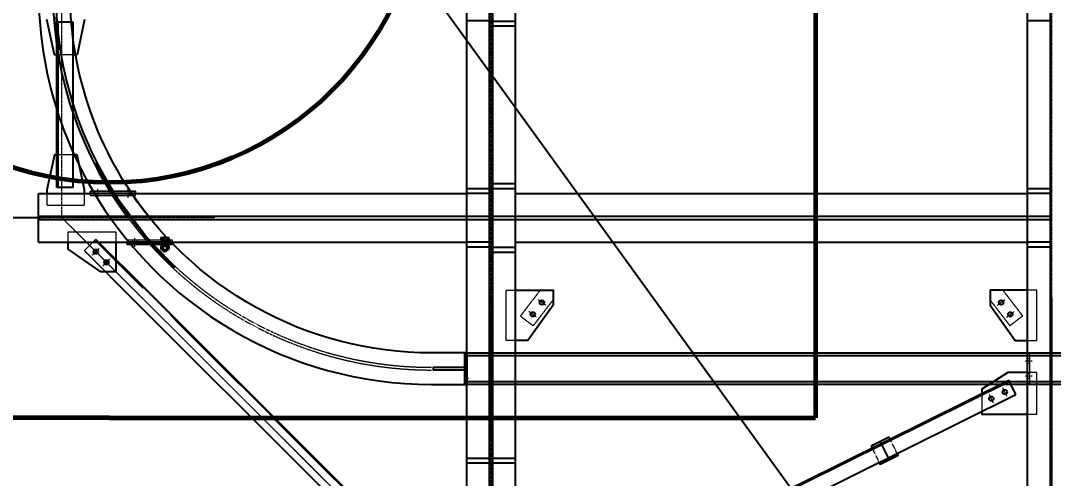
# Model space of a CAD drawing. Header units: millimetres. Extents: x 13669 to 217197, y -88248 to 24578.
# Drawn here: x 18009 to 22115, y 3945 to 5765 of the extents above; entities that cross this region are included whole.
import ezdxf

# ---------------------------------------------------------------- set-up
doc = ezdxf.new("R2010")
doc.units = ezdxf.units.MM
for name, pattern in [('CENTER2', [1.125, 0.75, -0.125, 0.125, -0.125]), ('DASHED2', [0.375, 0.25, -0.125]), ('HIDDEN', [0.375, 0.25, -0.125])]:
    doc.linetypes.add(name, pattern=pattern)
for name, color, linetype in [('CHAPA PISO', 3, 'Continuous'), ('SDDIM', 1, 'Continuous'), ('Tx-DDIM', 1, 'Continuous'), ('Tx_DDIM', 1, 'Continuous'), ('Tx_M_EQUIPOS', 4, 'Continuous'), ('Tx_M_EXISTENTES', 8, 'Continuous'), ('Tx_M_OCULTOS', 2, 'DASHED2')]:
    doc.layers.add(name, color=color, linetype=linetype)
for name, color, linetype, lineweight in [('TITULOS', 6, 'Continuous', 60), ('Tx_EJES', 1, 'CENTER2', 5), ('Tx_M_OCULTAS FINO', 1, 'DASHED2', 5)]:
    doc.layers.add(name, color=color, linetype=linetype, lineweight=lineweight)
doc.styles.add('ROMANS', font='romans.shx', dxfattribs={"width": 0.9})
doc.dimstyles.new('ESC 1-50', dxfattribs={"dimscale": 50, "dimtxt": 2.5, "dimasz": 2.4, "dimexe": 1, "dimexo": 1, "dimgap": 1, "dimtad": 1, "dimdec": 0, "dimtxsty": 'ROMANS', "dimcen": 2.5, "dimclrd": 256, "dimclre": 256, "dimclrt": 3, "dimadec": 0, "dimazin": 2, "dimtfac": 0.5, "dimtdec": 0, "dimtmove": 0, "dimatfit": 3, "dimfxl": 1, "dimtfill": 1, "dimtfillclr": 256, "dimtolj": 2, "dimlwd": -1, "dimarcsym": 0})

# ---------------------------------------------------------------- blocks, each defined once
blk = doc.blocks.new('*D35')
at = {"layer": 'Defpoints', "color": 0, "transparency": 16777216}
for p in [(18119.7, 5880.9), (17381.7, 4980.9), (18063.1, 4980.9)]:
    blk.add_point(p, dxfattribs=at)
at = {"layer": 'Tx_DDIM', "lineweight": -2, "transparency": 16777216}
for p, q in [((18069.7, 5880.9), (17331.7, 5880.9)), ((18013.1, 4980.9), (17331.7, 4980.9))]:
    blk.add_line(p, q, dxfattribs=at)
at = {"layer": 'Tx_DDIM', "transparency": 16777216}
blk.add_line((17381.7, 5760.9), (17381.7, 5100.9), dxfattribs=at)
for points in [[(17361.7, 5760.9), (17401.7, 5760.9), (17381.7, 5880.9)], [(17361.7, 5100.9), (17401.7, 5100.9), (17381.7, 4980.9)]]:
    blk.add_solid(points, dxfattribs=at)
at = {"layer": 'Tx_DDIM', "color": 3, "transparency": 16777216, "insert": (17269.2, 5430.9), "char_height": 125, "attachment_point": 5, "rotation": 90, "style": 'ROMANS', "bg_fill": 3, "box_fill_scale": 1.1, "bg_fill_color": 256, "bg_fill_true_color": 13158600, "bg_fill_transparency": 0}
blk.add_mtext('\\A2;900', dxfattribs=at)
blk = doc.blocks.new('*D36')
at = {"layer": 'Defpoints', "color": 0, "transparency": 16777216}
for p in [(18138.1, 4980.9), (17381.7, 3275.9), (19879.6, 3275.9)]:
    blk.add_point(p, dxfattribs=at)
at = {"layer": 'SDDIM', "lineweight": -2, "transparency": 16777216}
for p, q in [((18088.1, 4980.9), (17331.7, 4980.9)), ((19829.6, 3275.9), (17331.7, 3275.9))]:
    blk.add_line(p, q, dxfattribs=at)
at = {"layer": 'SDDIM', "transparency": 16777216}
blk.add_line((17381.7, 4860.9), (17381.7, 3395.9), dxfattribs=at)
for points in [[(17361.7, 4860.9), (17401.7, 4860.9), (17381.7, 4980.9)], [(17361.7, 3395.9), (17401.7, 3395.9), (17381.7, 3275.9)]]:
    blk.add_solid(points, dxfattribs=at)
at = {"layer": 'SDDIM', "color": 3, "transparency": 16777216, "insert": (17269.2, 4128.4), "char_height": 125, "attachment_point": 5, "rotation": 90, "style": 'ROMANS', "bg_fill": 3, "box_fill_scale": 1.1, "bg_fill_color": 256, "bg_fill_true_color": 13158600, "bg_fill_transparency": 0}
blk.add_mtext('\\A2;1705', dxfattribs=at)
blk = doc.blocks.new('*D19')
at = {"layer": 'Defpoints', "color": 0, "transparency": 16777216}
for p in [(18440, 7290.9), (16946.7, 3275.9), (19444.7, 3275.9)]:
    blk.add_point(p, dxfattribs=at)
at = {"layer": 'SDDIM', "lineweight": -2, "transparency": 16777216}
for p, q in [((18390, 7290.9), (16896.7, 7290.9)), ((19394.7, 3275.9), (16896.7, 3275.9))]:
    blk.add_line(p, q, dxfattribs=at)
at = {"layer": 'SDDIM', "transparency": 16777216}
blk.add_line((16946.7, 7170.9), (16946.7, 3395.9), dxfattribs=at)
for points in [[(16926.7, 7170.9), (16966.7, 7170.9), (16946.7, 7290.9)], [(16926.7, 3395.9), (16966.7, 3395.9), (16946.7, 3275.9)]]:
    blk.add_solid(points, dxfattribs=at)
at = {"layer": 'SDDIM', "color": 3, "transparency": 16777216, "insert": (16834.2, 5283.4), "char_height": 125, "attachment_point": 5, "rotation": 90, "style": 'ROMANS', "bg_fill": 3, "box_fill_scale": 1.1, "bg_fill_color": 256, "bg_fill_true_color": 13158600, "bg_fill_transparency": 0}
blk.add_mtext('\\A2;4015', dxfattribs=at)
blk = doc.blocks.new('BRW58V')
for p, q in [((-15.6, 10), (-15.6, 0)), ((-15.6, 0), (15.6, 0)), ((-11.7, 11), (11.7, 11)), ((-7.8, 10), (-7.8, 0)), ((7.8, 10), (7.8, 0)), ((15.6, 10), (15.6, 0)), ((-15.6, -25), (-15.6, -36)), ((-15, -20), (15, -20)), ((-15, -20), (-15, -24)), ((-15, -24), (-11.7, -24)), ((-11.7, -24), (11.7, -24)), ((-11.7, -37), (11.7, -37)), ((-7.9, -37), (-7.9, -42.5)), ((-7.8, -25), (-7.8, -36)), ((7.8, -25), (7.8, -36)), ((7.9, -37), (7.9, -42.5)), ((11.7, -24), (15, -24)), ((15, -20), (15, -24)), ((15.6, -25), (15.6, -36)), ((-7.9, -42.5), (7.9, -42.5)), ((-7.9, -42.5), (-6.9, -43.5)), ((-6.9, -43.5), (6.9, -43.5)), ((6.9, -43.5), (7.9, -42.5))]:
    blk.add_line(p, q)
at = {"linetype": 'HIDDEN'}
for p, q in [((-6.5, -37), (-6.5, -42.5)), ((6.5, -37), (6.5, -42.5))]:
    blk.add_line(p, q, dxfattribs=at)
for centre, radius, start, end in [((-11.7, 2.9), 8.09, 61.2168, 118.7832), ((0, -19.9), 30.9, 75.3778, 104.6222), ((11.7, 2.9), 8.09, 61.2168, 118.7832), ((-11.7, -32.1), 8.09, 61.2168, 118.7832), ((-11.7, -28.9), 8.09, 241.2168, 298.7832), ((0, -54.9), 30.9, 75.3778, 104.6222), ((0, -6.1), 30.9, 255.3778, 284.6222), ((11.7, -32.1), 8.09, 61.2168, 118.7832), ((11.7, -28.9), 8.09, 241.2168, 298.7832)]:
    blk.add_arc(centre, radius, start, end)
blk = doc.blocks.new('A$C30D82DAE')
at = {"layer": 'Tx_M_EQUIPOS'}
for points in [[(-104.9, 60), (-97, 60), (-97, -60), (-104.9, -60)], [(-104.9, 4), (-229.9, 4), (-229.9, -4), (-104.9, -4)]]:
    blk.add_lwpolyline(points, close=True, dxfattribs=at)
at = {"layer": 'Tx_M_OCULTAS FINO'}
blk.add_line((-89.1, -39), (-104.9, -39), dxfattribs=at)

msp = doc.modelspace()

# ---------------------------------------------------------------- linework, layer by layer
at = {"layer": 'TITULOS'}
msp.add_line((21169.631052, 8555.8672684), (21169.631052, 4185.8672684), dxfattribs=at)
at = {"layer": 'Tx-DDIM'}
msp.add_line((21426.4019332, 4090.210303), (21462.0747469, 4018.6040856), dxfattribs=at)
at = {"layer": 'Tx_EJES'}
for p, q in [((19879.6310519, 2894.4633734), (19879.6310519, 7708.7263938)), ((22109.6310519, 2894.4633734), (22109.6310519, 7708.7263938)), ((20096.6693223, 4632.8509567), (20066.5072765, 4655.9648269)), ((21892.5927817, 4632.8509567), (21922.7548275, 4655.9648269)), ((22109.6310521, 4662.1172684), (22109.6310521, 3013.1172684)), ((20060.1737379, 4585.2266739), (20030.0116921, 4608.340544)), ((21929.0883662, 4585.2266739), (21959.250412, 4608.340544)), ((22030.5310519, 4410.8672683), (22002.6310519, 4410.8672683)), ((22030.5310519, 4350.8672683), (22002.6310519, 4350.8672683)), ((21877.0696736, 4244.424776), (21860.197816, 4278.4738644)), ((21930.8313921, 4271.0645513), (21913.9595344, 4305.1136397))]:
    msp.add_line(p, q, dxfattribs=at)
at = {"layer": 'Tx_M_EQUIPOS'}
for p, q in [((19976.6310518, 3532.7672684), (19976.6310518, 7193.8672684)), ((22012.6310519, 3186.3672684), (22012.6310519, 7010.9672684)), ((19976.6310518, 5077.8672684), (22012.6310519, 5077.8672684)), ((19976.6310518, 4883.8672684), (19976.6310518, 5077.8672684)), ((22012.6310519, 4883.8672684), (22012.6310519, 5077.8672684)), ((22012.6310519, 4883.8672684), (22012.6310519, 5077.8672684)), ((19976.6310518, 4883.8672684), (22012.6310519, 4883.8672684)), ((20034.5769794, 3391.7066588), (21938.2165968, 4334.9899668)), ((20036.7081614, 3387.4057213), (21940.3477788, 4330.6890294)), ((21966.6323571, 4277.6441338), (21938.2165968, 4334.9899668)), ((20062.9927397, 3334.3608257), (21966.6323571, 4277.6441338))]:
    msp.add_line(p, q, dxfattribs=at)
for points in [[(19976.6310521, 4693.4778144), (20125.8957937, 4693.4778144), (20125.8957937, 4633.4778144), (20025.8957937, 4493.4778144), (19976.6310521, 4493.4778144)], [(22012.6310519, 4693.4778144), (21863.3663103, 4693.4778144), (21863.3663103, 4633.4778144), (21963.3663103, 4493.4778144), (22012.6310519, 4493.4778144)], [(22012.6310519, 4365.4672684), (21934.3812458, 4365.4672684), (21830.199298, 4299.8928306), (21830.199298, 4281.4657)], [(21830.199298, 4210.0394117), (21830.199298, 4200.0567967), (22012.6310519, 4200.0567967)], [(21465.7723233, 4100.8860881), (21462.2050419, 4108.0467098), (21390.5988246, 4072.3738961)], [(21390.5988246, 4072.3738961), (21394.1661059, 4065.2132744)], [(21422.7042917, 4007.9284313), (21426.2716382, 4000.7676788), (21497.8778556, 4036.4404925), (21494.3105091, 4043.601245)]]:
    msp.add_lwpolyline(points, dxfattribs=at)
for centre in [(20081.5882994, 4644.4078918), (21907.6738046, 4644.4078918), (20045.092715, 4596.783609), (21944.1693891, 4596.783609), (21922.3954633, 4288.0890955), (21868.6337448, 4261.4493202)]:
    msp.add_circle(centre, 9, dxfattribs=at)
at = {"layer": 'Tx_M_OCULTAS FINO'}
for p, q in [((20075.0965587, 4693.4778144), (19996.0227924, 4590.2918682)), ((21914.1655454, 4693.4778144), (21993.2393117, 4590.2918682)), ((20125.8957937, 4654.549191), (20046.8220274, 4551.3632448)), ((21863.3663103, 4654.549191), (21942.4400766, 4551.3632448)), ((19996.0227924, 4590.2918682), (20046.8220274, 4551.3632448)), ((21993.2393117, 4590.2918682), (21942.4400766, 4551.3632448)), ((22274.5768216, 4443.3672684), (22012.6310519, 4443.3672684)), ((22020.5310519, 4419.8672683), (22012.6310519, 4419.8672683)), ((22020.5310519, 4401.8672683), (22012.6310519, 4401.8672683)), ((22020.5310519, 4359.8672683), (22012.6310519, 4359.8672683)), ((22206.6310519, 4318.3672684), (21859.5507187, 4318.3672684)), ((22020.5310519, 4341.8672683), (22012.6310519, 4341.8672683))]:
    msp.add_line(p, q, dxfattribs=at)
for points in [[(19976.6310521, 4493.4778144), (19939.0628061, 4493.4778144), (19939.0628061, 4693.4778144), (19976.6310521, 4693.4778144)], [(22012.6310519, 4493.4778144), (22050.199298, 4493.4778144), (22050.199298, 4693.4778144), (22012.6310519, 4693.4778144)], [(22012.6310519, 4200.0567967), (22050.199298, 4200.0567967), (22050.199298, 4365.4672684), (22012.6310519, 4365.4672684)], [(21830.199298, 4281.4657), (21830.199298, 4210.0394117), (21830.199298, 4210.0394117)], [(21494.3105091, 4043.601245), (21465.7723233, 4100.8860881)], [(21394.1661059, 4065.2132744), (21422.7042917, 4007.9284313)]]:
    msp.add_lwpolyline(points, dxfattribs=at)
msp.add_lwpolyline([(22012.6310519, 4440.8672683), (22020.5310519, 4440.8672683), (22020.5310519, 4320.8672683), (22012.6310519, 4320.8672683)], close=True, dxfattribs=at)
at = {"layer": 'Tx_M_OCULTOS'}
for p, q in [((22103.3310519, 3186.3672684), (22103.3310519, 7010.9672684)), ((19873.3310517, 5764.8172683), (19782.6310517, 5764.8172683)), ((19885.9310517, 5763.8672683), (19976.6310517, 5763.8672683)), ((22103.3310519, 5764.8172684), (22012.6310519, 5764.8172684)), ((19885.9310517, 5744.8172683), (19976.6310517, 5744.8172683)), ((19873.3310517, 5096.9172683), (19782.6310517, 5096.9172683)), ((19885.9310517, 5116.9172683), (19976.6310517, 5116.9172683)), ((19885.9310517, 5097.8672683), (19976.6310517, 5097.8672683)), ((22103.3310519, 5096.9172684), (22012.6310519, 5096.9172684)), ((19873.3310517, 5077.8672683), (19782.6310517, 5077.8672683)), ((22103.3310519, 5077.8672684), (22012.6310519, 5077.8672684)), ((19976.6310518, 4987.1672684), (22012.6310519, 4987.1672684)), ((19976.6310518, 4974.5672684), (22012.6310519, 4974.5672684)), ((22012.6310519, 4987.1672684), (22103.3310519, 4987.1672684)), ((22012.6310519, 4974.5672684), (22103.3310519, 4974.5672684)), ((22103.3310519, 4987.1672684), (22103.3310519, 4974.5672684)), ((22103.3310519, 4974.5672684), (22103.3310519, 4987.1672684)), ((22103.3310518, 4883.8672684), (22012.6310518, 4883.8672684)), ((22103.3310519, 4864.8172684), (22012.6310519, 4864.8172684))]:
    msp.add_line(p, q, dxfattribs=at)

# ---------------------------------------------------------------- dimensions: what is measured, and where the dimension line sits
at = {"layer": 'Tx_DDIM'}
dim = msp.add_linear_dim(base=(17381.6512594, 4980.8672684), p1=(18119.7291718, 5880.8672684), p2=(18063.1310518, 4980.8672684), angle=90, dimstyle='ESC 1-50', dxfattribs=at)
dim.commit()
dim.dimension.update_dxf_attribs({"geometry": '*D35', "text_midpoint": (17269.1512594, 5430.8672684)})

# ---------------------------------------------------------------- next in the draw order: dimensions: what is measured, and where the dimension line sits
at = {"layer": 'SDDIM'}
dim = msp.add_linear_dim(base=(17381.6512594, 3275.8672684), p1=(18138.1310518, 4980.8672684), p2=(19879.6310519, 3275.8672684), angle=90, dimstyle='ESC 1-50', dxfattribs=at)
dim.commit()
dim.dimension.update_dxf_attribs({"geometry": '*D36', "text_midpoint": (17269.1512594, 4128.3672684)})

# ---------------------------------------------------------------- next in the draw order: linework, layer by layer
msp.add_line((19642.6310521, 5880.8672684), (22903.9038329, 1376.2210537))
at = {"layer": 'CHAPA PISO'}
for p, q in [((19782.6310518, 4380.8672684), (19782.6310518, 4433.8672684)), ((19782.6310518, 4327.8672684), (19782.6310518, 4433.8672684)), ((19782.6310518, 4433.8672679), (22206.6310512, 4433.8672684)), ((19782.6310518, 4380.8672679), (19782.6310518, 4433.8672679)), ((22206.6310512, 4327.8672684), (19782.6310518, 4327.8672684))]:
    msp.add_line(p, q, dxfattribs=at)
at = {"layer": 'Tx_EJES'}
msp.add_line((19879.6310518, 4662.1172684), (19879.6310518, 4099.6172684), dxfattribs=at)
at = {"layer": 'Tx_M_EQUIPOS'}
for p, q in [((19782.6310518, 3532.7672684), (19782.6310518, 7193.8672684)), ((19782.6310518, 4883.8672684), (19782.6310518, 5077.8672684)), ((19782.6310518, 4443.3672684), (22274.5768216, 4443.3672684)), ((22206.6310519, 4318.3672684), (19782.6310518, 4318.3672684))]:
    msp.add_line(p, q, dxfattribs=at)
at = {"layer": 'Tx_M_OCULTAS FINO'}
for p, q in [((19976.6310518, 4443.3672684), (19782.6310518, 4443.3672684)), ((19976.6310518, 4318.3672684), (19782.6310518, 4318.3672684))]:
    msp.add_line(p, q, dxfattribs=at)
at = {"layer": 'Tx_M_OCULTOS'}
for p, q in [((19873.3310518, 3532.7672684), (19873.3310518, 7193.8672684)), ((19885.9310518, 3532.7672684), (19885.9310518, 7193.8672684)), ((19782.6310518, 4987.1672684), (19873.3310518, 4987.1672684)), ((19782.6310518, 4974.5672684), (19873.3310518, 4974.5672684)), ((19873.3310518, 4987.1672684), (19873.3310518, 4974.5672684)), ((19885.9310518, 4987.1672684), (19976.6310518, 4987.1672684)), ((19885.9310518, 4974.5672684), (19885.9310518, 4987.1672684)), ((19885.9310518, 4974.5672684), (19976.6310518, 4974.5672684)), ((19873.3310517, 4883.8672683), (19782.6310517, 4883.8672683)), ((19873.3310517, 4864.8172683), (19782.6310517, 4864.8172683)), ((19885.9310517, 4863.8672683), (19976.6310517, 4863.8672683)), ((19885.9310517, 4844.8172683), (19976.6310517, 4844.8172683)), ((19782.6310518, 4025.4796905), (19873.3310518, 4025.4796905)), ((19885.9310518, 4025.4796905), (19976.6310518, 4025.4796905)), ((19782.6310518, 4006.4296905), (19873.3310518, 4006.4296905)), ((19885.9310518, 4006.4296905), (19976.6310518, 4006.4296905))]:
    msp.add_line(p, q, dxfattribs=at)

# ---------------------------------------------------------------- next in the draw order: block references
msp.add_blockref('A$C30D82DAE', (19879.6310518, 4380.8672679))

# ---------------------------------------------------------------- next in the draw order: dimensions: what is measured, and where the dimension line sits
at = {"layer": 'SDDIM'}
dim = msp.add_linear_dim(base=(16946.7061888, 3275.8672684), p1=(18440.0161557, 7290.8672684), p2=(19444.6859813, 3275.8672684), angle=90, dimstyle='ESC 1-50', dxfattribs=at)
dim.commit()
dim.dimension.update_dxf_attribs({"geometry": '*D19', "text_midpoint": (16834.2061888, 5283.3672684)})

# ---------------------------------------------------------------- next in the draw order: linework, layer by layer
at = {"layer": 'TITULOS'}
for q in [(16743.6353766, 4185.8672684), (21169.631052, 4185.8672684)]:
    msp.add_line((18362.6310517, 4185.8672684), q, dxfattribs=at)
msp.add_circle((18362.6310517, 6370.8672684), 1250, dxfattribs=at)
at = {"layer": 'Tx-DDIM'}
for p, q in [((18369.5801353, 5087.7418283), (18307.8751376, 5196.4501226)), ((18527.8766028, 4875.9672684), (18369.7141333, 5085.7672684)), ((18531.7498646, 4873.1651501), (18619.3160609, 4783.9622282))]:
    msp.add_line(p, q, dxfattribs=at)
at = {"layer": 'Tx_EJES'}
for p, q in [((18173.1310518, 4980.8672684), (18173.1310518, 6780.8672684)), ((18315.6697267, 5059.9672684), (18315.6697267, 5095.7672684)), ((18435.6697267, 5059.9672684), (18435.6697267, 5095.7672684)), ((18781.2672775, 4980.8672684), (18080.1310518, 4980.8672684)), ((18173.1310518, 4980.8672684), (19879.6310519, 3275.8672684)), ((18461.9210093, 4901.7672684), (18461.9210093, 4865.9672684)), ((18581.9210093, 4901.7672684), (18581.9210093, 4865.9672684)), ((18294.2285029, 4833.01801), (18321.0867435, 4859.8998796)), ((18336.6735601, 4790.6102617), (18363.5318007, 4817.4921312))]:
    msp.add_line(p, q, dxfattribs=at)
at = {"layer": 'Tx_M_EQUIPOS'}
for p, q in [((18153.1310518, 5101.8288799), (18153.1310518, 5759.9056568)), ((18217.1310518, 5759.9056568), (18153.1310518, 5759.9056568)), ((18157.9310518, 5101.8288799), (18157.9310518, 5759.9056568)), ((18217.1310518, 5101.8288799), (18217.1310518, 5759.9056568)), ((18217.1310518, 5101.8288799), (18153.1310518, 5101.8288799)), ((18080.1310518, 5077.8672684), (19782.6310518, 5077.8672684)), ((18080.1310518, 4883.8672684), (18080.1310518, 5077.8672684)), ((18080.1310518, 4883.8672684), (19782.6310518, 4883.8672684)), ((18410.2114146, 4793.4710229), (19641.9735738, 3562.791573)), ((18364.976483, 4748.1962952), (19596.2591623, 3517.9959038))]:
    msp.add_line(p, q, dxfattribs=at)
for points in [[(18153.1310518, 5629.9056568), (18143.1310518, 5629.9056568), (18113.1310518, 5769.9056568)], [(18263.1310518, 5769.9056568), (18233.1310518, 5629.9056568)], [(18233.1310518, 5629.9056568), (18217.1310518, 5629.9056568)], [(18153.1310518, 5231.8288799), (18143.1310518, 5231.8288799), (18113.1310518, 5091.8288799)], [(18233.1310518, 5231.8288799), (18217.1310518, 5231.8288799)], [(18263.1310518, 5091.8288799), (18233.1310518, 5231.8288799)], [(18113.1310518, 5091.8288799), (18113.1310518, 5077.8672684)], [(18263.1310518, 5077.8672684), (18263.1310518, 5091.8288799)]]:
    msp.add_lwpolyline(points, dxfattribs=at)
for points in [[(18150.3286046, 5775.967269), (18164.2536087, 5651.7453134), (18156.3034035, 5650.8541132), (18142.3783994, 5775.0760688)], [(18285.6697267, 5085.7672684), (18285.6697267, 5077.8672684), (18465.6697267, 5077.8672684), (18465.6697267, 5085.7672684)], [(18611.9210093, 4875.9672684), (18611.9210093, 4883.8672684), (18431.9210093, 4883.8672684), (18431.9210093, 4875.9672684)]]:
    msp.add_lwpolyline(points, close=True, dxfattribs=at)
at = {"layer": 'Tx_M_EQUIPOS', "color": 5}
for points in [[(18366.1014699, 5085.7672684), (18304.3964721, 5194.4755627), (18311.353803, 5198.4246825), (18373.0588007, 5089.7163882)], [(18534.6043581, 4875.9672684), (18622.1705544, 4786.7643465), (18616.4615674, 4781.1601099), (18528.8953711, 4870.3630318)]]:
    msp.add_lwpolyline(points, close=True, dxfattribs=at)
at = {"layer": 'Tx_M_EQUIPOS'}
for points in [[(18277.4181566, 5120.8672684, 0.2721427251), (19642.6310521, 4318.3672684), (19782.6310518, 4318.3672684)], [(19782.6310518, 4443.3672684), (19642.6310521, 4443.3672684, -0.2590022869), (18422.4645676, 5120.8672684)]]:
    msp.add_lwpolyline(points, format="xyb", dxfattribs=at)
at = {"layer": 'Tx_M_EQUIPOS', "elevation": 0}
msp.add_lwpolyline([(18387.4278573, 4883.8672684), (18387.4278573, 4765.8664102), (18327.4278573, 4765.8664102), (18197.4278573, 4855.8664102), (18197.4278573, 4883.8672684)], dxfattribs=at)
at = {"layer": 'Tx_M_EQUIPOS'}
for centre in [(18307.6576232, 4846.4589448), (18350.1026804, 4804.0511965)]:
    msp.add_circle(centre, 9, dxfattribs=at)
at = {"layer": 'Tx_M_EXISTENTES'}
for points in [[(18302.2589956, 6683.8672684, 0.1357620361), (18080.1310521, 5880.8672684, 0.1534125901), (18360.9499061, 4987.1672684, 0.0548937564)], [(18369.2810767, 6683.8672684, 0.1415926373), (18137.2310521, 5880.8672684, 0.160251766), (18431.2147446, 4987.1672684, 0.0570164597)], [(18382.0676225, 6683.8672684, 0.1427565611), (18148.0310521, 5880.8672684, 0.1616217045), (18444.6621585, 4987.1672684, 0.0574367404)], [(18516.7062944, 4987.1672684, -0.1693200221), (18205.1310521, 5880.8672684, -0.1492709435), (18450.3235205, 6683.8672684)]]:
    msp.add_lwpolyline(points, format="xyb", dxfattribs=at)
at = {"layer": 'Tx_M_OCULTAS FINO'}
for p, q in [((18286.6697267, 5069.9672684), (18286.6697267, 5085.7672684)), ((18444.6697267, 5069.9672684), (18444.6697267, 5085.7672684)), ((18446.6697267, 5069.9672684), (18446.6697267, 5085.7672684)), ((18464.6697267, 5069.9672684), (18464.6697267, 5085.7672684)), ((18262.4009281, 4850.681687), (18307.6358597, 4895.9564147)), ((18304.2432398, 4892.5608101), (19730.0021738, 3468.0551071)), ((18307.6358597, 4895.9564147), (18410.2114146, 4793.4710229)), ((18452.9210093, 4891.7672684), (18452.9210093, 4875.9672684)), ((18470.9210093, 4891.7672684), (18470.9210093, 4875.9672684)), ((18572.9210093, 4891.7672684), (18572.9210093, 4875.9672684)), ((18590.9210093, 4891.7672684), (18590.9210093, 4875.9672684)), ((18262.4009281, 4850.681687), (18364.976483, 4748.1962952))]:
    msp.add_line(p, q, dxfattribs=at)
for points in [[(18217.1310518, 5629.9056568), (18153.1310518, 5629.9056568)], [(18217.1310518, 5231.8288799), (18153.1310518, 5231.8288799)], [(18113.1310518, 5077.8672684), (18113.1310518, 5031.8288799), (18263.1310518, 5031.8288799), (18263.1310518, 5077.8672684)]]:
    msp.add_lwpolyline(points, dxfattribs=at)
for points in [[(18343.1584052, 5120.8672684, 0.2664469642), (19642.6310518, 4375.4672684)], [(18355.6853812, 5120.8672684, 0.2653143316), (19642.6310518, 4386.2672684)]]:
    msp.add_lwpolyline(points, format="xyb", dxfattribs=at)
for points in [[(18285.6697267, 5077.8672684), (18285.6697267, 5069.9672684), (18465.6697267, 5069.9672684), (18465.6697267, 5077.8672684)], [(18380.2465238, 5065.1514504), (18439.0366612, 4987.1672684), (18445.4247671, 4991.9830863), (18386.6346297, 5069.9672684)], [(18517.3243048, 4896.5978402), (18458.2621312, 4974.5672684), (18451.8851745, 4969.7366966), (18510.9473482, 4891.7672684)], [(18611.9210093, 4883.8672684), (18611.9210093, 4891.7672684), (18431.9210093, 4891.7672684), (18431.9210093, 4883.8672684)]]:
    msp.add_lwpolyline(points, close=True, dxfattribs=at)
at = {"layer": 'Tx_M_OCULTAS FINO', "elevation": 0}
msp.add_lwpolyline([(18197.4278573, 4883.8672684), (18197.4278573, 4925.8664102), (18387.4278573, 4925.8664102), (18387.4278573, 4883.8672684)], dxfattribs=at)
at = {"layer": 'Tx_M_OCULTOS'}
for p, q in [((18080.1310518, 4987.1672684), (19782.6310518, 4987.1672684)), ((18080.1310518, 4974.5672684), (19782.6310518, 4974.5672684))]:
    msp.add_line(p, q, dxfattribs=at)

# ---------------------------------------------------------------- next in the draw order: block references
at = {"layer": 'Tx-DDIM'}
msp.add_blockref('BRW58V', (18581.9210093, 4891.7672684), dxfattribs=at)

doc.saveas('drawing.dxf')
